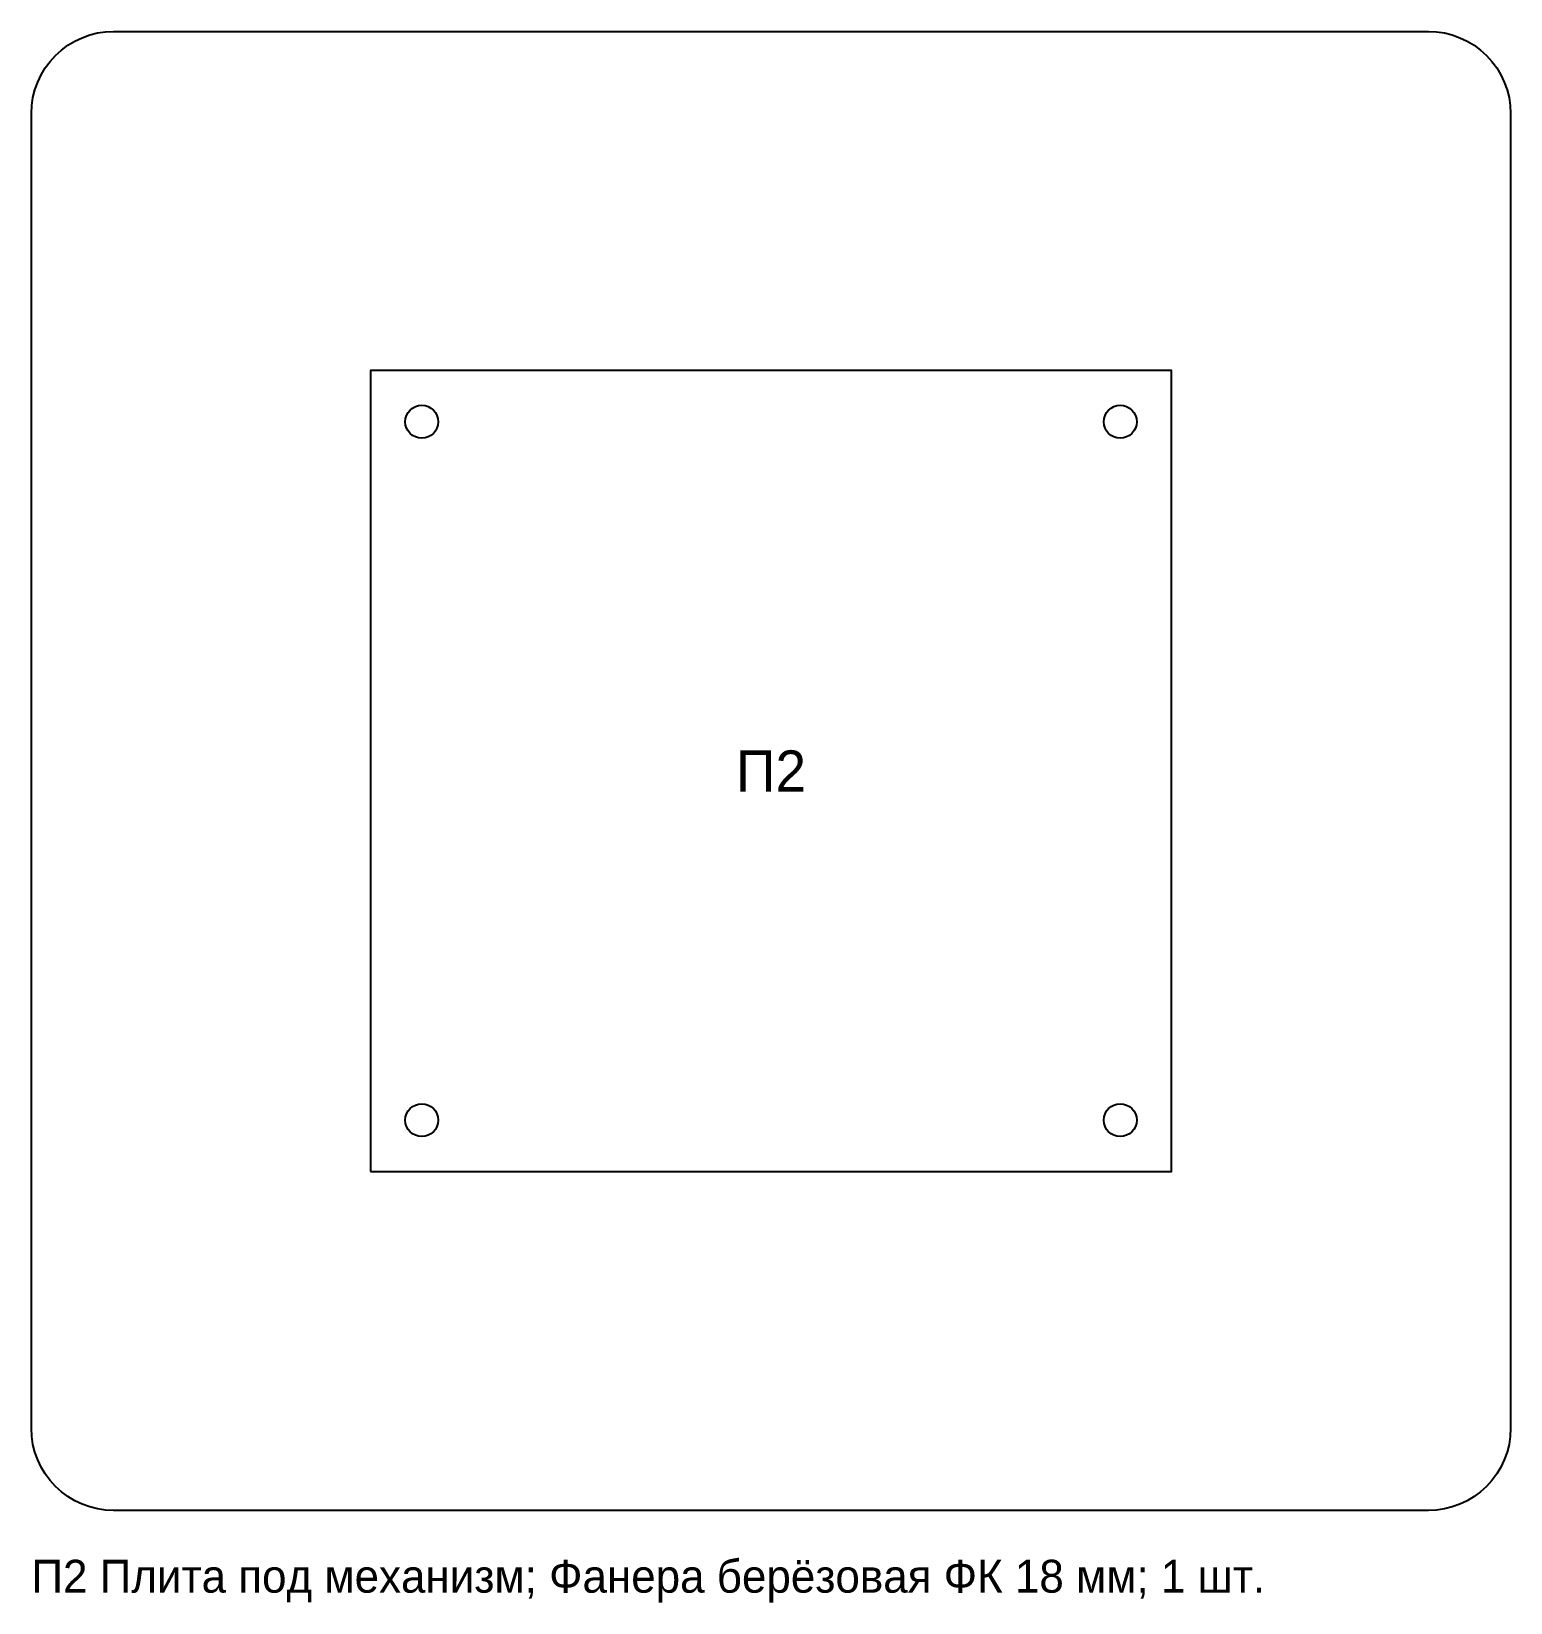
# Model space of a CAD drawing. Header units: millimetres. Extents: x 0 to 360, y -22 to 360.
import ezdxf
from ezdxf.enums import TextEntityAlignment as Align

# ---------------------------------------------------------------- set-up
doc = ezdxf.new("R2010")
doc.units = ezdxf.units.MM
for name, color, linetype in [('CUT_OUT', 7, 'Continuous'), ('DRILL', 3, 'Continuous'), ('MARK', 5, 'Continuous'), ('TEXT', 8, 'Continuous')]:
    doc.layers.add(name, color=color, linetype=linetype)

msp = doc.modelspace()

# ---------------------------------------------------------------- linework, layer by layer
at = {"layer": 'CUT_OUT'}
msp.add_lwpolyline([(340, 0), (20, 0), (18.04, 0.1), (16.1, 0.38), (14.19, 0.86), (12.35, 1.52), (10.57, 2.36), (8.89, 3.37), (7.31, 4.54), (5.86, 5.86), (4.54, 7.31), (3.37, 8.89), (2.36, 10.57), (1.52, 12.35), (0.86, 14.19), (0.38, 16.1), (0.1, 18.04), (0, 20), (0, 340), (0.1, 341.96), (0.38, 343.9), (0.86, 345.81), (1.52, 347.65), (2.36, 349.43), (3.37, 351.11), (4.54, 352.69), (5.86, 354.14), (7.31, 355.46), (8.89, 356.63), (10.57, 357.64), (12.35, 358.48), (14.19, 359.14), (16.1, 359.62), (18.04, 359.9), (20, 360), (340, 360), (341.96, 359.9), (343.9, 359.62), (345.81, 359.14), (347.65, 358.48), (349.43, 357.64), (351.11, 356.63), (352.69, 355.46), (354.14, 354.14), (355.46, 352.69), (356.63, 351.11), (357.64, 349.43), (358.48, 347.65), (359.14, 345.81), (359.62, 343.9), (359.9, 341.96), (360, 340), (360, 20), (359.9, 18.04), (359.62, 16.1), (359.14, 14.19), (358.48, 12.35), (357.64, 10.57), (356.63, 8.89), (355.46, 7.31), (354.14, 5.86), (352.69, 4.54), (351.11, 3.37), (349.43, 2.36), (347.65, 1.52), (345.81, 0.86), (343.9, 0.38), (341.96, 0.1), (340, 0)], close=True, dxfattribs=at)
at = {"layer": 'DRILL'}
for centre in [(95, 265), (265, 265), (95, 95), (265, 95)]:
    msp.add_circle(centre, 4, dxfattribs=at)
at = {"layer": 'MARK'}
msp.add_lwpolyline([(82.5, 82.5), (277.5, 82.5), (277.5, 277.5), (82.5, 277.5), (82.5, 82.5)], dxfattribs=at)

# ---------------------------------------------------------------- texts
at = {"layer": 'TEXT'}
msp.add_text('П2', height=10, dxfattribs=at).set_placement((180, 180), align=Align.MIDDLE_CENTER)
msp.add_text('П2 Плита под механизм; Фанера берёзовая ФК 18 мм; 1 шт.', height=8, dxfattribs=at).set_placement((0, -20))

doc.saveas('drawing.dxf')
